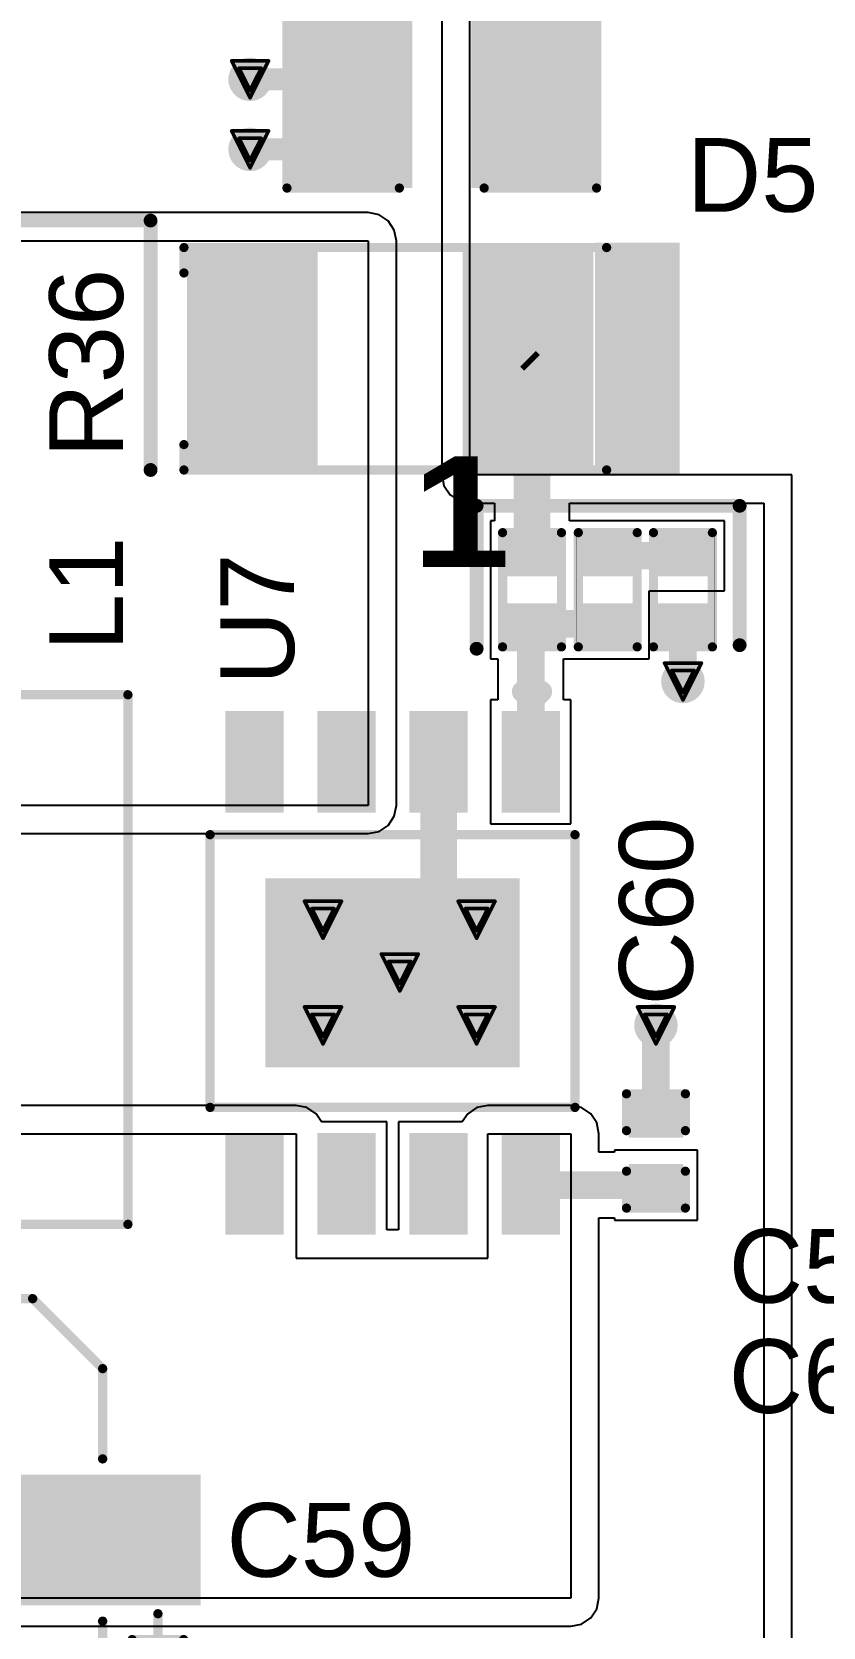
# Model space of a CAD drawing. Header units: inches. Extents: x -1 to 208, y -10 to 150.
# Drawn here: x 56.83 to 67.74, y 22.07 to 44.05 of the extents above; entities that cross this region are included whole.
import ezdxf

# ---------------------------------------------------------------- set-up
doc = ezdxf.new("R2010")
doc.units = ezdxf.units.IN
for name, color, linetype in [('Bottom Layer', 5, 'Continuous'), ('Drill Drawing', 1, 'Continuous'), ('Top Layer', 1, 'Continuous'), ('Top Overlay', 2, 'Continuous'), ('Top Paste', 8, 'Continuous'), ('Top Solder', 216, 'Continuous'), ('Via Holes', 16, 'Continuous')]:
    doc.layers.add(name, color=color, linetype=linetype)
doc.styles.add('Arial', font='', dxfattribs={"height": 0.2})
doc.styles.add('Arial Black_Bold', font='', dxfattribs={"height": 0.2})
doc.styles.get('Arial').set_extended_font_data('Arial')
doc.styles.get('Arial Black_Bold').set_extended_font_data('Arial Black', bold=True)

# ---------------------------------------------------------------- blocks, each defined once
blk = doc.blocks.new('ESOP_8_9')
at = {"layer": 'Top Layer'}
for points in [[(-3.509, 2.205), (-2.309, 2.205), (-2.309, 1.605), (-3.509, 1.605)], [(2.308, 2.205), (3.508, 2.205), (3.508, 1.605), (2.308, 1.605)], [(-1.2, 1.65), (1.2, 1.65), (1.2, -1.65), (-1.2, -1.65)], [(-3.509, 0.935), (-2.309, 0.935), (-2.309, 0.335), (-3.509, 0.335)], [(2.308, 0.935), (3.508, 0.935), (3.508, 0.335), (2.308, 0.335)], [(-3.509, -0.335), (-2.309, -0.335), (-2.309, -0.935), (-3.509, -0.935)], [(2.308, -0.335), (3.508, -0.335), (3.508, -0.935), (2.308, -0.935)], [(-3.509, -1.605), (-2.309, -1.605), (-2.309, -2.205), (-3.509, -2.205)], [(2.308, -1.605), (3.508, -1.605), (3.508, -2.205), (2.308, -2.205)]]:
    blk.add_hatch(color=1, dxfattribs=at).paths.add_polyline_path(points)
at = {"layer": 'Top Paste'}
for points in [[(-3.509, 2.205), (-2.309, 2.205), (-2.309, 1.605), (-3.509, 1.605)], [(2.308, 2.205), (3.508, 2.205), (3.508, 1.605), (2.308, 1.605)], [(-1.2, 1.65), (1.2, 1.65), (1.2, -1.65), (-1.2, -1.65)], [(-3.509, 0.935), (-2.309, 0.935), (-2.309, 0.335), (-3.509, 0.335)], [(2.308, 0.935), (3.508, 0.935), (3.508, 0.335), (2.308, 0.335)], [(-3.509, -0.335), (-2.309, -0.335), (-2.309, -0.935), (-3.509, -0.935)], [(2.308, -0.335), (3.508, -0.335), (3.508, -0.935), (2.308, -0.935)], [(-3.509, -1.605), (-2.309, -1.605), (-2.309, -2.205), (-3.509, -2.205)], [(2.308, -1.605), (3.508, -1.605), (3.508, -2.205), (2.308, -2.205)]]:
    blk.add_hatch(color=8, dxfattribs=at).paths.add_polyline_path(points)
at = {"layer": 'Top Solder'}
for points in [[(-3.61, 2.307), (-2.207, 2.307), (-2.207, 1.503), (-3.61, 1.503)], [(2.207, 2.307), (3.61, 2.307), (3.61, 1.503), (2.207, 1.503)], [(-1.302, 1.752), (1.302, 1.752), (1.302, -1.752), (-1.302, -1.752)], [(-3.61, 1.037), (-2.207, 1.037), (-2.207, 0.233), (-3.61, 0.233)], [(2.207, 1.037), (3.61, 1.037), (3.61, 0.233), (2.207, 0.233)], [(-3.61, -0.233), (-2.207, -0.233), (-2.207, -1.037), (-3.61, -1.037)], [(2.207, -0.233), (3.61, -0.233), (3.61, -1.037), (2.207, -1.037)], [(-3.61, -1.503), (-2.207, -1.503), (-2.207, -2.307), (-3.61, -2.307)], [(2.207, -1.503), (3.61, -1.503), (3.61, -2.307), (2.207, -2.307)]]:
    blk.add_hatch(color=216, dxfattribs=at).paths.add_polyline_path(points)
at = {"layer": 'Top Overlay'}
for points, const_width in [([(1.854, 2.515), (-1.905, 2.515)], 0.127), ([(-1.905, -2.515), (-1.905, 2.515)], 0.127), ([(1.854, -2.515), (1.854, 2.515)], 0.127), ([(-3.75, 1.922), (-3.877, 2.049)], 0.3), ([(-3.877, 1.795), (-3.877, 2.049)], 0.3), ([(-3.877, 1.795), (-3.75, 1.922)], 0.3), ([(1.854, -2.515), (-1.905, -2.515)], 0.127)]:
    blk.add_lwpolyline(points, dxfattribs=dict(at, const_width=const_width))
for points, const_width in [([(-1.937, 2.515, 1), (-1.873, 2.515, 1)], 0.0635), ([(-1.937, 2.515, 1), (-1.873, 2.515, 1)], 0.0635), ([(1.822, 2.515, 1), (1.886, 2.515, 1)], 0.0635), ([(1.822, 2.515, 1), (1.886, 2.515, 1)], 0.0635), ([(-3.952, 2.049, 1), (-3.802, 2.049, 1)], 0.15), ([(-3.952, 2.049, 1), (-3.802, 2.049, 1)], 0.15), ([(-3.825, 1.922, 1), (-3.675, 1.922, 1)], 0.15), ([(-3.825, 1.922, 1), (-3.675, 1.922, 1)], 0.15), ([(-3.952, 1.795, 1), (-3.802, 1.795, 1)], 0.15), ([(-3.952, 1.795, 1), (-3.802, 1.795, 1)], 0.15), ([(-1.937, -2.515, 1), (-1.873, -2.515, 1)], 0.0635), ([(-1.937, -2.515, 1), (-1.873, -2.515, 1)], 0.0635), ([(1.822, -2.515, 1), (1.886, -2.515, 1)], 0.0635), ([(1.822, -2.515, 1), (1.886, -2.515, 1)], 0.0635)]:
    blk.add_lwpolyline(points, format="xyb", close=True, dxfattribs=dict(at, const_width=const_width))
blk = doc.blocks.new('R___0402_42')
at = {"layer": 'Top Layer'}
for points in [[(-0.699, -0.318), (-0.699, 0.318), (-0.241, 0.318), (-0.241, -0.318)], [(0.241, -0.318), (0.241, 0.318), (0.699, 0.318), (0.699, -0.318)]]:
    blk.add_hatch(color=1, dxfattribs=at).paths.add_polyline_path(points)
at = {"layer": 'Top Paste'}
for points in [[(-0.699, -0.318), (-0.699, 0.318), (-0.241, 0.318), (-0.241, -0.318)], [(0.241, -0.318), (0.241, 0.318), (0.699, 0.318), (0.699, -0.318)]]:
    blk.add_hatch(color=8, dxfattribs=at).paths.add_polyline_path(points)
at = {"layer": 'Top Solder'}
for points in [[(-0.754, -0.373), (-0.754, 0.373), (-0.186, 0.373), (-0.186, -0.373)], [(0.186, -0.373), (0.186, 0.373), (0.754, 0.373), (0.754, -0.373)]]:
    blk.add_hatch(color=216, dxfattribs=at).paths.add_polyline_path(points)
at = {"layer": 'Top Overlay'}
for points, const_width in [([(-0.787, 0.406), (-0.787, -0.406)], 0.127), ([(0.787, 0.406), (-0.787, 0.406)], 0.127), ([(0.787, 0.406), (0.787, -0.406)], 0.127), ([(-0.787, -0.406), (0.787, -0.406)], 0.127), ([(-0.813, -0.432), (0.813, -0.432)], 0.00323)]:
    blk.add_lwpolyline(points, dxfattribs=dict(at, const_width=const_width))
for points, const_width in [([(-0.819, 0.406, 1), (-0.756, 0.406, 1)], 0.0635), ([(-0.819, 0.406, 1), (-0.756, 0.406, 1)], 0.0635), ([(0.756, 0.406, 1), (0.819, 0.406, 1)], 0.0635), ([(0.756, 0.406, 1), (0.819, 0.406, 1)], 0.0635), ([(-0.819, -0.406, 1), (-0.756, -0.406, 1)], 0.0635), ([(-0.819, -0.406, 1), (-0.756, -0.406, 1)], 0.0635), ([(-0.814, -0.432, 1), (-0.812, -0.432, 1)], 0.00161), ([(0.756, -0.406, 1), (0.819, -0.406, 1)], 0.0635), ([(0.756, -0.406, 1), (0.819, -0.406, 1)], 0.0635), ([(0.812, -0.432, 1), (0.814, -0.432, 1)], 0.00161)]:
    blk.add_lwpolyline(points, format="xyb", close=True, dxfattribs=dict(at, const_width=const_width))
blk = doc.blocks.new('R___0402_44')
at = {"layer": 'Top Layer'}
for points in [[(-0.699, -0.317), (-0.699, 0.318), (-0.241, 0.318), (-0.241, -0.317)], [(0.241, -0.317), (0.241, 0.318), (0.698, 0.318), (0.698, -0.317)]]:
    blk.add_hatch(color=1, dxfattribs=at).paths.add_polyline_path(points)
at = {"layer": 'Top Paste'}
for points in [[(-0.699, -0.317), (-0.699, 0.318), (-0.241, 0.318), (-0.241, -0.317)], [(0.241, -0.317), (0.241, 0.318), (0.698, 0.318), (0.698, -0.317)]]:
    blk.add_hatch(color=8, dxfattribs=at).paths.add_polyline_path(points)
at = {"layer": 'Top Solder'}
for points in [[(-0.754, -0.372), (-0.754, 0.373), (-0.186, 0.373), (-0.186, -0.372)], [(0.186, -0.372), (0.186, 0.373), (0.753, 0.373), (0.753, -0.372)]]:
    blk.add_hatch(color=216, dxfattribs=at).paths.add_polyline_path(points)
at = {"layer": 'Top Overlay'}
for points, const_width in [([(-0.787, -0.406), (-0.787, 0.406)], 0.127), ([(0.787, 0.406), (-0.787, 0.406)], 0.127), ([(0.787, -0.406), (0.787, 0.406)], 0.127), ([(0.787, -0.406), (-0.787, -0.406)], 0.127), ([(-0.813, -0.432), (0.813, -0.432)], 0.00323)]:
    blk.add_lwpolyline(points, dxfattribs=dict(at, const_width=const_width))
for points, const_width in [([(-0.819, 0.406, 1), (-0.756, 0.406, 1)], 0.0635), ([(-0.819, 0.406, 1), (-0.756, 0.406, 1)], 0.0635), ([(0.756, 0.406, 1), (0.819, 0.406, 1)], 0.0635), ([(0.756, 0.406, 1), (0.819, 0.406, 1)], 0.0635), ([(-0.819, -0.406, 1), (-0.756, -0.406, 1)], 0.0635), ([(-0.819, -0.406, 1), (-0.756, -0.406, 1)], 0.0635), ([(-0.814, -0.432, 1), (-0.812, -0.432, 1)], 0.00161), ([(0.756, -0.406, 1), (0.819, -0.406, 1)], 0.0635), ([(0.756, -0.406, 1), (0.819, -0.406, 1)], 0.0635), ([(0.812, -0.432, 1), (0.814, -0.432, 1)], 0.00161)]:
    blk.add_lwpolyline(points, format="xyb", close=True, dxfattribs=dict(at, const_width=const_width))
blk = doc.blocks.new('R___0402_45')
at = {"layer": 'Top Layer'}
for points in [[(-0.699, -0.317), (-0.699, 0.318), (-0.241, 0.318), (-0.241, -0.317)], [(0.241, -0.317), (0.241, 0.318), (0.699, 0.318), (0.699, -0.317)]]:
    blk.add_hatch(color=1, dxfattribs=at).paths.add_polyline_path(points)
at = {"layer": 'Top Paste'}
for points in [[(-0.699, -0.317), (-0.699, 0.318), (-0.241, 0.318), (-0.241, -0.317)], [(0.241, -0.317), (0.241, 0.318), (0.699, 0.318), (0.699, -0.317)]]:
    blk.add_hatch(color=8, dxfattribs=at).paths.add_polyline_path(points)
at = {"layer": 'Top Solder'}
for points in [[(-0.754, -0.372), (-0.754, 0.373), (-0.186, 0.373), (-0.186, -0.372)], [(0.186, -0.372), (0.186, 0.373), (0.754, 0.373), (0.754, -0.372)]]:
    blk.add_hatch(color=216, dxfattribs=at).paths.add_polyline_path(points)
at = {"layer": 'Top Overlay'}
for points, const_width in [([(-0.787, 0.406), (-0.787, -0.406)], 0.127), ([(-0.787, 0.406), (0.787, 0.406)], 0.127), ([(0.787, 0.406), (0.787, -0.406)], 0.127), ([(-0.787, -0.406), (0.787, -0.406)], 0.127), ([(-0.813, -0.432), (0.813, -0.432)], 0.00323)]:
    blk.add_lwpolyline(points, dxfattribs=dict(at, const_width=const_width))
for points, const_width in [([(-0.819, 0.406, 1), (-0.756, 0.406, 1)], 0.0635), ([(-0.819, 0.406, 1), (-0.756, 0.406, 1)], 0.0635), ([(0.756, 0.406, 1), (0.819, 0.406, 1)], 0.0635), ([(0.756, 0.406, 1), (0.819, 0.406, 1)], 0.0635), ([(-0.819, -0.406, 1), (-0.756, -0.406, 1)], 0.0635), ([(-0.819, -0.406, 1), (-0.756, -0.406, 1)], 0.0635), ([(-0.814, -0.432, 1), (-0.812, -0.432, 1)], 0.00161), ([(0.756, -0.406, 1), (0.819, -0.406, 1)], 0.0635), ([(0.756, -0.406, 1), (0.819, -0.406, 1)], 0.0635), ([(0.812, -0.432, 1), (0.814, -0.432, 1)], 0.00161)]:
    blk.add_lwpolyline(points, format="xyb", close=True, dxfattribs=dict(at, const_width=const_width))
blk = doc.blocks.new('YPRH0704_4R7M_85')
at = {"layer": 'Top Layer'}
for points in [[(-4, 1.1), (-2.4, 1.1), (-2.4, -1.1), (-4, -1.1)], [(2.4, 1.1), (4, 1.1), (4, -1.1), (2.4, -1.1)]]:
    blk.add_hatch(color=1, dxfattribs=at).paths.add_polyline_path(points)
at = {"layer": 'Top Paste'}
for points in [[(-4, 1.1), (-2.4, 1.1), (-2.4, -1.1), (-4, -1.1)], [(2.4, 1.1), (4, 1.1), (4, -1.1), (2.4, -1.1)]]:
    blk.add_hatch(color=8, dxfattribs=at).paths.add_polyline_path(points)
at = {"layer": 'Top Solder'}
for points in [[(-4.102, 1.202), (-2.298, 1.202), (-2.298, -1.202), (-4.102, -1.202)], [(2.298, 1.202), (4.102, 1.202), (4.102, -1.202), (2.298, -1.202)]]:
    blk.add_hatch(color=216, dxfattribs=at).paths.add_polyline_path(points)
at = {"layer": 'Top Overlay', "const_width": 0.127}
for points in [[(3.65, 3.65), (-3.65, 3.65)], [(-3.65, 1.778), (-3.65, 3.65)], [(3.65, 1.778), (3.65, 3.65)], [(-3.65, -3.65), (-3.65, -1.778)], [(3.65, -3.65), (3.65, -1.778)], [(3.65, -3.65), (-3.65, -3.65)]]:
    blk.add_lwpolyline(points, dxfattribs=at)
at = {"layer": 'Top Overlay', "const_width": 0.0635}
for points in [[(-3.682, 3.65, 1), (-3.618, 3.65, 1)], [(-3.682, 3.65, 1), (-3.618, 3.65, 1)], [(3.618, 3.65, 1), (3.682, 3.65, 1)], [(3.618, 3.65, 1), (3.682, 3.65, 1)], [(-3.682, 1.778, 1), (-3.618, 1.778, 1)], [(3.618, 1.778, 1), (3.682, 1.778, 1)], [(-3.682, -1.778, 1), (-3.618, -1.778, 1)], [(3.618, -1.778, 1), (3.682, -1.778, 1)], [(-3.682, -3.65, 1), (-3.618, -3.65, 1)], [(-3.682, -3.65, 1), (-3.618, -3.65, 1)], [(3.618, -3.65, 1), (3.682, -3.65, 1)], [(3.618, -3.65, 1), (3.682, -3.65, 1)]]:
    blk.add_lwpolyline(points, format="xyb", close=True, dxfattribs=at)
blk = doc.blocks.new('SMA_DO_214AC__101')
at = {"layer": 'Top Layer'}
for points in [[(-2.7, 1.4), (-1.1, 1.4), (-1.1, -1.4), (-2.7, -1.4)], [(1.1, 1.4), (2.7, 1.4), (2.7, -1.4), (1.1, -1.4)]]:
    blk.add_hatch(color=1, dxfattribs=at).paths.add_polyline_path(points)
at = {"layer": 'Top Overlay'}
blk.add_hatch(color=2, dxfattribs=at).paths.add_polyline_path([(-3.992, -1.6), (-2.825, -1.6), (-2.825, 1.6), (-3.992, 1.6)])
at = {"layer": 'Top Paste'}
for points in [[(-2.7, 1.4), (-1.1, 1.4), (-1.1, -1.4), (-2.7, -1.4)], [(1.1, 1.4), (2.7, 1.4), (2.7, -1.4), (1.1, -1.4)]]:
    blk.add_hatch(color=8, dxfattribs=at).paths.add_polyline_path(points)
at = {"layer": 'Top Solder'}
for points in [[(-2.802, 1.502), (-0.998, 1.502), (-0.998, -1.502), (-2.802, -1.502)], [(0.998, 1.502), (2.802, 1.502), (2.802, -1.502), (0.998, -1.502)]]:
    blk.add_hatch(color=216, dxfattribs=at).paths.add_polyline_path(points)
at = {"layer": 'Top Overlay', "const_width": 0.127}
for points in [[(2.842, 1.533), (-2.983, 1.533)], [(2.842, 1.533), (2.842, 1.183)], [(2.842, -1.183), (2.842, -1.533)], [(2.842, -1.533), (-2.983, -1.533)]]:
    blk.add_lwpolyline(points, dxfattribs=at)
at = {"layer": 'Top Overlay', "const_width": 0.0635}
for points in [[(-3.015, 1.533, 1), (-2.951, 1.533, 1)], [(2.811, 1.533, 1), (2.874, 1.533, 1)], [(2.811, 1.533, 1), (2.874, 1.533, 1)], [(2.811, 1.183, 1), (2.874, 1.183, 1)], [(2.811, -1.183, 1), (2.874, -1.183, 1)], [(-3.015, -1.533, 1), (-2.951, -1.533, 1)], [(2.811, -1.533, 1), (2.874, -1.533, 1)], [(2.811, -1.533, 1), (2.874, -1.533, 1)]]:
    blk.add_lwpolyline(points, format="xyb", close=True, dxfattribs=at)
blk = doc.blocks.new('C___1210_134')
at = {"layer": 'Top Layer'}
for points in [[(-2.032, 1.397), (-0.508, 1.397), (-0.508, -1.397), (-2.032, -1.397)], [(0.508, 1.397), (2.032, 1.397), (2.032, -1.397), (0.508, -1.397)]]:
    blk.add_hatch(color=1, dxfattribs=at).paths.add_polyline_path(points)
at = {"layer": 'Top Paste'}
for points in [[(-2.032, 1.397), (-0.508, 1.397), (-0.508, -1.397), (-2.032, -1.397)], [(0.508, 1.397), (2.032, 1.397), (2.032, -1.397), (0.508, -1.397)]]:
    blk.add_hatch(color=8, dxfattribs=at).paths.add_polyline_path(points)
at = {"layer": 'Top Solder'}
for points in [[(-2.1336, 1.4986), (-0.4064, 1.4986), (-0.4064, -1.4986), (-2.1336, -1.4986)], [(0.4064, 1.4986), (2.1336, 1.4986), (2.1336, -1.4986), (0.4064, -1.4986)]]:
    blk.add_hatch(color=216, dxfattribs=at).paths.add_polyline_path(points)
at = {"layer": 'Top Overlay', "const_width": 0.127}
for points in [[(-2.1336, -1.4986), (-2.1336, 1.4986)], [(-2.1336, 1.4986), (-0.5842, 1.4986)], [(0.5842, 1.4986), (2.1336, 1.4986)], [(2.1336, -1.4986), (2.1336, 1.4986)], [(-2.1336, -1.4986), (-0.5842, -1.4986)], [(0.5842, -1.4986), (2.1336, -1.4986)]]:
    blk.add_lwpolyline(points, dxfattribs=at)
at = {"layer": 'Top Overlay', "const_width": 0.0635}
for points in [[(-2.16535, 1.4986, 1), (-2.10185, 1.4986, 1)], [(-2.16535, 1.4986, 1), (-2.10185, 1.4986, 1)], [(-0.61595, 1.4986, 1), (-0.55245, 1.4986, 1)], [(0.55245, 1.4986, 1), (0.61595, 1.4986, 1)], [(2.10185, 1.4986, 1), (2.16535, 1.4986, 1)], [(2.10185, 1.4986, 1), (2.16535, 1.4986, 1)], [(-2.16535, -1.4986, 1), (-2.10185, -1.4986, 1)], [(-2.16535, -1.4986, 1), (-2.10185, -1.4986, 1)], [(-0.61595, -1.4986, 1), (-0.55245, -1.4986, 1)], [(0.55245, -1.4986, 1), (0.61595, -1.4986, 1)], [(2.10185, -1.4986, 1), (2.16535, -1.4986, 1)], [(2.10185, -1.4986, 1), (2.16535, -1.4986, 1)]]:
    blk.add_lwpolyline(points, format="xyb", close=True, dxfattribs=at)
blk = doc.blocks.new('C___0402_136')
at = {"layer": 'Top Layer'}
for points in [[(-0.699, -0.318), (-0.699, 0.317), (-0.241, 0.317), (-0.241, -0.318)], [(0.241, -0.318), (0.241, 0.317), (0.699, 0.317), (0.699, -0.318)]]:
    blk.add_hatch(color=1, dxfattribs=at).paths.add_polyline_path(points)
at = {"layer": 'Top Paste'}
for points in [[(-0.699, -0.318), (-0.699, 0.317), (-0.241, 0.317), (-0.241, -0.318)], [(0.241, -0.318), (0.241, 0.317), (0.699, 0.317), (0.699, -0.318)]]:
    blk.add_hatch(color=8, dxfattribs=at).paths.add_polyline_path(points)
at = {"layer": 'Top Solder'}
for points in [[(-0.759, -0.377), (-0.759, 0.377), (-0.181, 0.377), (-0.181, -0.377)], [(0.181, -0.377), (0.181, 0.377), (0.758, 0.377), (0.758, -0.377)]]:
    blk.add_hatch(color=216, dxfattribs=at).paths.add_polyline_path(points)
at = {"layer": 'Top Overlay', "const_width": 0.127}
for points in [[(-0.279, 0.406), (-0.787, 0.406)], [(-0.787, -0.406), (-0.787, 0.406)], [(0.787, 0.406), (0.279, 0.406)], [(0.787, -0.406), (0.787, 0.406)], [(-0.279, -0.406), (-0.787, -0.406)], [(0.279, -0.406), (0.787, -0.406)]]:
    blk.add_lwpolyline(points, dxfattribs=at)
at = {"layer": 'Top Overlay', "const_width": 0.0635}
for points in [[(-0.819, 0.406, 1), (-0.756, 0.406, 1)], [(-0.819, 0.406, 1), (-0.756, 0.406, 1)], [(-0.311, 0.406, 1), (-0.248, 0.406, 1)], [(0.248, 0.406, 1), (0.311, 0.406, 1)], [(0.756, 0.406, 1), (0.819, 0.406, 1)], [(0.756, 0.406, 1), (0.819, 0.406, 1)], [(-0.819, -0.406, 1), (-0.756, -0.406, 1)], [(-0.819, -0.406, 1), (-0.756, -0.406, 1)], [(-0.311, -0.406, 1), (-0.248, -0.406, 1)], [(0.248, -0.406, 1), (0.311, -0.406, 1)], [(0.756, -0.406, 1), (0.819, -0.406, 1)], [(0.756, -0.406, 1), (0.819, -0.406, 1)]]:
    blk.add_lwpolyline(points, format="xyb", close=True, dxfattribs=at)
blk = doc.blocks.new('GVT1C331M0607_137')
at = {"layer": 'Top Layer'}
for points in [[(-1.05, -0.8), (-4.55, -0.8), (-4.55, 0.8), (-1.05, 0.8)], [(4.55, -0.8), (1.05, -0.8), (1.05, 0.8), (4.55, 0.8)]]:
    blk.add_hatch(color=1, dxfattribs=at).paths.add_polyline_path(points)
at = {"layer": 'Top Paste'}
for points in [[(-1.05, -0.8), (-4.55, -0.8), (-4.55, 0.8), (-1.05, 0.8)], [(4.55, -0.8), (1.05, -0.8), (1.05, 0.8), (4.55, 0.8)]]:
    blk.add_hatch(color=8, dxfattribs=at).paths.add_polyline_path(points)
at = {"layer": 'Top Solder'}
for points in [[(-0.948, -0.902), (-4.652, -0.902), (-4.652, 0.902), (-0.948, 0.902)], [(4.652, -0.902), (0.948, -0.902), (0.948, 0.902), (4.652, 0.902)]]:
    blk.add_hatch(color=216, dxfattribs=at).paths.add_polyline_path(points)
at = {"layer": 'Top Overlay', "const_width": 0.127}
for points in [[(-2.337, 3.327), (-3.302, 2.362)], [(3.353, 3.327), (-2.337, 3.327)], [(3.353, 3.327), (3.353, 1.168)], [(-3.302, 2.362), (-3.302, 1.118)], [(-4.064, 1.727), (-4.064, 1.016)], [(-3.708, 1.372), (-4.42, 1.372)], [(-3.302, -1.118), (-3.302, -2.362)], [(3.353, -1.168), (3.353, -3.327)], [(-2.337, -3.327), (-3.302, -2.362)], [(3.353, -3.327), (-2.337, -3.327)]]:
    blk.add_lwpolyline(points, dxfattribs=at)
at = {"layer": 'Top Overlay', "const_width": 0.0635}
for points in [[(-2.369, 3.327, 1), (-2.305, 3.327, 1)], [(-2.369, 3.327, 1), (-2.305, 3.327, 1)], [(3.321, 3.327, 1), (3.385, 3.327, 1)], [(3.321, 3.327, 1), (3.385, 3.327, 1)], [(-3.334, 2.362, 1), (-3.27, 2.362, 1)], [(-3.334, 2.362, 1), (-3.27, 2.362, 1)], [(-4.096, 1.727, 1), (-4.032, 1.727, 1)], [(-4.451, 1.372, 1), (-4.388, 1.372, 1)], [(-3.74, 1.372, 1), (-3.677, 1.372, 1)], [(-3.334, 1.118, 1), (-3.27, 1.118, 1)], [(3.321, 1.168, 1), (3.385, 1.168, 1)], [(-4.096, 1.016, 1), (-4.032, 1.016, 1)], [(-3.334, -1.118, 1), (-3.27, -1.118, 1)], [(3.321, -1.168, 1), (3.385, -1.168, 1)], [(-3.334, -2.362, 1), (-3.27, -2.362, 1)], [(-3.334, -2.362, 1), (-3.27, -2.362, 1)], [(-2.369, -3.327, 1), (-2.305, -3.327, 1)], [(-2.369, -3.327, 1), (-2.305, -3.327, 1)], [(3.321, -3.327, 1), (3.385, -3.327, 1)], [(3.321, -3.327, 1), (3.385, -3.327, 1)]]:
    blk.add_lwpolyline(points, format="xyb", close=True, dxfattribs=at)

msp = doc.modelspace()

# ---------------------------------------------------------------- hatches: boundary and pattern name
at = {"layer": 'Bottom Layer'}
h = msp.add_hatch(color=5, dxfattribs=at)
edge = h.paths.add_edge_path()
edge.add_arc((59.842, 43.4), 0.3, 0, 360)
h = msp.add_hatch(color=5, dxfattribs=at)
edge = h.paths.add_edge_path()
edge.add_arc((59.842, 42.434), 0.3, 0, 360)
h = msp.add_hatch(color=5, dxfattribs=at)
edge = h.paths.add_edge_path()
edge.add_arc((65.808, 35.1), 0.3, 0, 360)
h = msp.add_hatch(color=5, dxfattribs=at)
edge = h.paths.add_edge_path()
edge.add_arc((60.847, 31.816), 0.3, 0, 360)
h = msp.add_hatch(color=5, dxfattribs=at)
edge = h.paths.add_edge_path()
edge.add_arc((62.964, 31.816), 0.3, 0, 360)
h = msp.add_hatch(color=5, dxfattribs=at)
edge = h.paths.add_edge_path()
edge.add_arc((61.906, 31.088), 0.3, 0, 360)
h = msp.add_hatch(color=5, dxfattribs=at)
edge = h.paths.add_edge_path()
edge.add_arc((60.847, 30.359), 0.3, 0, 360)
h = msp.add_hatch(color=5, dxfattribs=at)
edge = h.paths.add_edge_path()
edge.add_arc((62.964, 30.359), 0.3, 0, 360)
h = msp.add_hatch(color=5, dxfattribs=at)
edge = h.paths.add_edge_path()
edge.add_arc((65.436, 30.359), 0.3, 0, 360)
at = {"layer": 'Top Layer'}
h = msp.add_hatch(color=1, dxfattribs=at)
edge = h.paths.add_edge_path()
edge.add_arc((59.842, 43.4), 0.3, 0, 360)
h = msp.add_hatch(color=1, dxfattribs=at)
edge = h.paths.add_edge_path()
edge.add_arc((59.842, 42.434), 0.3, 0, 360)
h = msp.add_hatch(color=1, dxfattribs=at)
edge = h.paths.add_edge_path()
edge.add_arc((65.808, 35.1), 0.3, 0, 360)
h = msp.add_hatch(color=1, dxfattribs=at)
edge = h.paths.add_edge_path()
edge.add_arc((60.847, 31.816), 0.3, 0, 360)
h = msp.add_hatch(color=1, dxfattribs=at)
edge = h.paths.add_edge_path()
edge.add_arc((62.964, 31.816), 0.3, 0, 360)
h = msp.add_hatch(color=1, dxfattribs=at)
edge = h.paths.add_edge_path()
edge.add_arc((61.906, 31.088), 0.3, 0, 360)
h = msp.add_hatch(color=1, dxfattribs=at)
edge = h.paths.add_edge_path()
edge.add_arc((60.847, 30.359), 0.3, 0, 360)
h = msp.add_hatch(color=1, dxfattribs=at)
edge = h.paths.add_edge_path()
edge.add_arc((62.964, 30.359), 0.3, 0, 360)
h = msp.add_hatch(color=1, dxfattribs=at)
edge = h.paths.add_edge_path()
edge.add_arc((65.436, 30.359), 0.3, 0, 360)
at = {"layer": 'Via Holes'}
h = msp.add_hatch(color=7, dxfattribs=at)
edge = h.paths.add_edge_path()
edge.add_arc((59.842, 43.4), 0.15, 0, 360)
h = msp.add_hatch(color=7, dxfattribs=at)
edge = h.paths.add_edge_path()
edge.add_arc((59.842, 42.434), 0.15, 0, 360)
h = msp.add_hatch(color=7, dxfattribs=at)
edge = h.paths.add_edge_path()
edge.add_arc((65.808, 35.1), 0.15, 0, 360)
h = msp.add_hatch(color=7, dxfattribs=at)
edge = h.paths.add_edge_path()
edge.add_arc((60.847, 31.816), 0.15, 0, 360)
h = msp.add_hatch(color=7, dxfattribs=at)
edge = h.paths.add_edge_path()
edge.add_arc((62.964, 31.816), 0.15, 0, 360)
h = msp.add_hatch(color=7, dxfattribs=at)
edge = h.paths.add_edge_path()
edge.add_arc((61.906, 31.088), 0.15, 0, 360)
h = msp.add_hatch(color=7, dxfattribs=at)
edge = h.paths.add_edge_path()
edge.add_arc((60.847, 30.359), 0.15, 0, 360)
h = msp.add_hatch(color=7, dxfattribs=at)
edge = h.paths.add_edge_path()
edge.add_arc((62.964, 30.359), 0.15, 0, 360)
h = msp.add_hatch(color=7, dxfattribs=at)
edge = h.paths.add_edge_path()
edge.add_arc((65.436, 30.359), 0.15, 0, 360)

# ---------------------------------------------------------------- linework, layer by layer
at = {"layer": 'Drill Drawing', "const_width": 0.0508}
for points in [[(59.588, 43.654), (60.096, 43.654)], [(59.588, 43.654), (59.842, 43.146)], [(59.69, 43.552), (59.995, 43.552)], [(59.69, 43.552), (59.842, 43.247)], [(59.842, 43.146), (60.096, 43.654)], [(59.842, 43.247), (59.995, 43.552)], [(59.588, 42.688), (60.096, 42.688)], [(59.588, 42.688), (59.842, 42.18)], [(59.842, 42.18), (60.096, 42.688)], [(59.69, 42.587), (59.995, 42.587)], [(59.69, 42.587), (59.842, 42.282)], [(59.842, 42.282), (59.995, 42.587)], [(65.554, 35.354), (66.062, 35.354)], [(65.554, 35.354), (65.808, 34.846)], [(65.656, 35.252), (65.961, 35.252)], [(65.656, 35.252), (65.808, 34.947)], [(65.808, 34.846), (66.062, 35.354)], [(65.808, 34.947), (65.961, 35.252)], [(60.593, 32.07), (61.101, 32.07)], [(60.593, 32.07), (60.847, 31.562)], [(60.695, 31.969), (61, 31.969)], [(60.695, 31.969), (60.847, 31.664)], [(60.847, 31.562), (61.101, 32.07)], [(60.847, 31.664), (61, 31.969)], [(62.71, 32.07), (63.218, 32.07)], [(62.71, 32.07), (62.964, 31.562)], [(62.812, 31.969), (63.117, 31.969)], [(62.812, 31.969), (62.964, 31.664)], [(62.964, 31.562), (63.218, 32.07)], [(62.964, 31.664), (63.117, 31.969)], [(61.652, 31.342), (62.16, 31.342)], [(61.652, 31.342), (61.906, 30.834)], [(61.753, 31.24), (62.058, 31.24)], [(61.753, 31.24), (61.906, 30.935)], [(61.906, 30.834), (62.16, 31.342)], [(61.906, 30.935), (62.058, 31.24)], [(60.593, 30.613), (61.101, 30.613)], [(60.593, 30.613), (60.847, 30.105)], [(60.847, 30.105), (61.101, 30.613)], [(62.71, 30.613), (63.218, 30.613)], [(62.71, 30.613), (62.964, 30.105)], [(62.964, 30.105), (63.218, 30.613)], [(65.182, 30.613), (65.69, 30.613)], [(65.182, 30.613), (65.436, 30.105)], [(65.436, 30.105), (65.69, 30.613)], [(60.695, 30.511), (61, 30.511)], [(60.695, 30.511), (60.847, 30.206)], [(60.847, 30.206), (61, 30.511)], [(62.812, 30.511), (63.117, 30.511)], [(62.812, 30.511), (62.964, 30.206)], [(62.964, 30.206), (63.117, 30.511)], [(65.283, 30.511), (65.588, 30.511)], [(65.283, 30.511), (65.436, 30.206)], [(65.436, 30.206), (65.588, 30.511)]]:
    msp.add_lwpolyline(points, dxfattribs=at)
at = {"layer": 'Drill Drawing', "const_width": 0.0254}
for points in [[(59.576, 43.654, 1), (59.601, 43.654, 1)], [(59.576, 43.654, 1), (59.601, 43.654, 1)], [(59.677, 43.552, 1), (59.703, 43.552, 1)], [(59.677, 43.552, 1), (59.703, 43.552, 1)], [(59.982, 43.552, 1), (60.007, 43.552, 1)], [(59.982, 43.552, 1), (60.007, 43.552, 1)], [(60.084, 43.654, 1), (60.109, 43.654, 1)], [(60.084, 43.654, 1), (60.109, 43.654, 1)], [(59.83, 43.247, 1), (59.855, 43.247, 1)], [(59.83, 43.247, 1), (59.855, 43.247, 1)], [(59.83, 43.146, 1), (59.855, 43.146, 1)], [(59.83, 43.146, 1), (59.855, 43.146, 1)], [(59.576, 42.688, 1), (59.601, 42.688, 1)], [(59.576, 42.688, 1), (59.601, 42.688, 1)], [(60.084, 42.688, 1), (60.109, 42.688, 1)], [(60.084, 42.688, 1), (60.109, 42.688, 1)], [(59.677, 42.587, 1), (59.703, 42.587, 1)], [(59.677, 42.587, 1), (59.703, 42.587, 1)], [(59.982, 42.587, 1), (60.007, 42.587, 1)], [(59.982, 42.587, 1), (60.007, 42.587, 1)], [(59.83, 42.282, 1), (59.855, 42.282, 1)], [(59.83, 42.282, 1), (59.855, 42.282, 1)], [(59.83, 42.18, 1), (59.855, 42.18, 1)], [(59.83, 42.18, 1), (59.855, 42.18, 1)], [(65.542, 35.354, 1), (65.567, 35.354, 1)], [(65.542, 35.354, 1), (65.567, 35.354, 1)], [(65.643, 35.252, 1), (65.669, 35.252, 1)], [(65.643, 35.252, 1), (65.669, 35.252, 1)], [(65.948, 35.252, 1), (65.973, 35.252, 1)], [(65.948, 35.252, 1), (65.973, 35.252, 1)], [(66.05, 35.354, 1), (66.075, 35.354, 1)], [(66.05, 35.354, 1), (66.075, 35.354, 1)], [(65.796, 34.947, 1), (65.821, 34.947, 1)], [(65.796, 34.947, 1), (65.821, 34.947, 1)], [(65.796, 34.846, 1), (65.821, 34.846, 1)], [(65.796, 34.846, 1), (65.821, 34.846, 1)], [(60.58, 32.07, 1), (60.606, 32.07, 1)], [(60.58, 32.07, 1), (60.606, 32.07, 1)], [(60.682, 31.969, 1), (60.707, 31.969, 1)], [(60.682, 31.969, 1), (60.707, 31.969, 1)], [(60.987, 31.969, 1), (61.012, 31.969, 1)], [(60.987, 31.969, 1), (61.012, 31.969, 1)], [(61.088, 32.07, 1), (61.114, 32.07, 1)], [(61.088, 32.07, 1), (61.114, 32.07, 1)], [(62.698, 32.07, 1), (62.723, 32.07, 1)], [(62.698, 32.07, 1), (62.723, 32.07, 1)], [(62.799, 31.969, 1), (62.825, 31.969, 1)], [(62.799, 31.969, 1), (62.825, 31.969, 1)], [(63.104, 31.969, 1), (63.13, 31.969, 1)], [(63.104, 31.969, 1), (63.13, 31.969, 1)], [(63.206, 32.07, 1), (63.231, 32.07, 1)], [(63.206, 32.07, 1), (63.231, 32.07, 1)], [(60.834, 31.664, 1), (60.86, 31.664, 1)], [(60.834, 31.664, 1), (60.86, 31.664, 1)], [(62.952, 31.664, 1), (62.977, 31.664, 1)], [(62.952, 31.664, 1), (62.977, 31.664, 1)], [(60.834, 31.562, 1), (60.86, 31.562, 1)], [(60.834, 31.562, 1), (60.86, 31.562, 1)], [(62.952, 31.562, 1), (62.977, 31.562, 1)], [(62.952, 31.562, 1), (62.977, 31.562, 1)], [(61.639, 31.342, 1), (61.664, 31.342, 1)], [(61.639, 31.342, 1), (61.664, 31.342, 1)], [(61.741, 31.24, 1), (61.766, 31.24, 1)], [(61.741, 31.24, 1), (61.766, 31.24, 1)], [(62.045, 31.24, 1), (62.071, 31.24, 1)], [(62.045, 31.24, 1), (62.071, 31.24, 1)], [(62.147, 31.342, 1), (62.172, 31.342, 1)], [(62.147, 31.342, 1), (62.172, 31.342, 1)], [(61.893, 30.935, 1), (61.918, 30.935, 1)], [(61.893, 30.935, 1), (61.918, 30.935, 1)], [(61.893, 30.834, 1), (61.918, 30.834, 1)], [(61.893, 30.834, 1), (61.918, 30.834, 1)], [(60.58, 30.613, 1), (60.606, 30.613, 1)], [(60.58, 30.613, 1), (60.606, 30.613, 1)], [(61.088, 30.613, 1), (61.114, 30.613, 1)], [(61.088, 30.613, 1), (61.114, 30.613, 1)], [(62.698, 30.613, 1), (62.723, 30.613, 1)], [(62.698, 30.613, 1), (62.723, 30.613, 1)], [(63.206, 30.613, 1), (63.231, 30.613, 1)], [(63.206, 30.613, 1), (63.231, 30.613, 1)], [(65.169, 30.613, 1), (65.194, 30.613, 1)], [(65.169, 30.613, 1), (65.194, 30.613, 1)], [(65.677, 30.613, 1), (65.702, 30.613, 1)], [(65.677, 30.613, 1), (65.702, 30.613, 1)], [(60.682, 30.511, 1), (60.707, 30.511, 1)], [(60.682, 30.511, 1), (60.707, 30.511, 1)], [(60.987, 30.511, 1), (61.012, 30.511, 1)], [(60.987, 30.511, 1), (61.012, 30.511, 1)], [(62.799, 30.511, 1), (62.825, 30.511, 1)], [(62.799, 30.511, 1), (62.825, 30.511, 1)], [(63.104, 30.511, 1), (63.13, 30.511, 1)], [(63.104, 30.511, 1), (63.13, 30.511, 1)], [(65.271, 30.511, 1), (65.296, 30.511, 1)], [(65.271, 30.511, 1), (65.296, 30.511, 1)], [(65.575, 30.511, 1), (65.601, 30.511, 1)], [(65.575, 30.511, 1), (65.601, 30.511, 1)], [(60.834, 30.206, 1), (60.86, 30.206, 1)], [(60.834, 30.206, 1), (60.86, 30.206, 1)], [(60.834, 30.105, 1), (60.86, 30.105, 1)], [(60.834, 30.105, 1), (60.86, 30.105, 1)], [(62.952, 30.206, 1), (62.977, 30.206, 1)], [(62.952, 30.206, 1), (62.977, 30.206, 1)], [(62.952, 30.105, 1), (62.977, 30.105, 1)], [(62.952, 30.105, 1), (62.977, 30.105, 1)], [(65.423, 30.206, 1), (65.448, 30.206, 1)], [(65.423, 30.206, 1), (65.448, 30.206, 1)], [(65.423, 30.105, 1), (65.448, 30.105, 1)], [(65.423, 30.105, 1), (65.448, 30.105, 1)]]:
    msp.add_lwpolyline(points, format="xyb", close=True, dxfattribs=at)
at = {"layer": 'Top Layer'}
for p, q in [((62.484, 44.797), (62.484, 37.948)), ((62.873, 37.948), (62.873, 44.797)), ((61.471, 41.562), (53.408, 41.562)), ((61.619, 41.532), (61.471, 41.562)), ((61.745, 41.448), (61.619, 41.532)), ((61.83, 41.322), (61.745, 41.448)), ((53.408, 41.173), (61.471, 41.173)), ((61.471, 41.173), (61.471, 33.391)), ((61.859, 41.173), (61.83, 41.322)), ((61.859, 33.391), (61.859, 41.173)), ((62.484, 37.948), (62.514, 37.799)), ((67.31, 37.948), (62.873, 37.948)), ((67.31, 20.932), (67.31, 37.948)), ((62.514, 37.799), (62.598, 37.673)), ((62.598, 37.673), (62.724, 37.589)), ((62.724, 37.589), (62.873, 37.559)), ((62.873, 37.559), (63.21, 37.559)), ((63.21, 37.559), (63.21, 37.316)), ((64.246, 37.316), (64.246, 37.559)), ((64.246, 37.559), (66.922, 37.559)), ((66.922, 37.559), (66.922, 20.932)), ((63.21, 37.316), (63.157, 37.316)), ((63.157, 37.316), (63.157, 36.351)), ((64.3, 37.316), (64.246, 37.316)), ((65.237, 37.316), (64.3, 37.316)), ((64.3, 37.316), (64.3, 37.316)), ((66.38, 37.316), (65.237, 37.316)), ((65.237, 37.316), (65.237, 37.316)), ((66.38, 36.351), (66.38, 37.316)), ((63.157, 36.351), (63.157, 35.411)), ((65.344, 35.411), (65.344, 36.351)), ((65.344, 36.351), (66.38, 36.351)), ((63.157, 35.411), (63.258, 35.411)), ((63.258, 35.411), (63.258, 34.845)), ((64.164, 34.845), (64.164, 35.411)), ((64.164, 35.411), (65.344, 35.411)), ((63.258, 34.845), (63.157, 34.845)), ((63.157, 34.845), (63.157, 33.137)), ((64.265, 34.845), (64.164, 34.845)), ((64.265, 33.137), (64.265, 34.845)), ((61.471, 33.391), (53.408, 33.391)), ((61.745, 33.116), (61.83, 33.242)), ((61.83, 33.242), (61.859, 33.391)), ((53.408, 33.003), (61.471, 33.003)), ((61.471, 33.003), (61.619, 33.032)), ((61.619, 33.032), (61.745, 33.116)), ((63.157, 33.137), (64.265, 33.137)), ((60.477, 29.256), (50.858, 29.256)), ((60.626, 29.226), (60.477, 29.256)), ((63.118, 29.256), (62.969, 29.226)), ((64.262, 29.256), (63.118, 29.256)), ((64.411, 29.226), (64.262, 29.256)), ((60.752, 29.142), (60.626, 29.226)), ((60.828, 29.028), (60.752, 29.142)), ((61.725, 29.028), (60.828, 29.028)), ((61.725, 27.541), (61.725, 29.028)), ((62.767, 29.028), (61.887, 29.028)), ((61.887, 29.028), (61.887, 27.541)), ((62.843, 29.142), (62.767, 29.028)), ((62.969, 29.226), (62.843, 29.142)), ((64.537, 29.142), (64.411, 29.226)), ((64.621, 29.016), (64.537, 29.142)), ((50.858, 28.867), (60.477, 28.867)), ((60.477, 28.867), (60.477, 27.153)), ((63.118, 27.153), (63.118, 28.867)), ((63.118, 28.867), (64.262, 28.867)), ((64.262, 28.867), (64.262, 22.466)), ((64.65, 28.867), (64.621, 29.016)), ((64.65, 28.612), (64.65, 28.867)), ((64.864, 28.612), (64.65, 28.612)), ((66.007, 28.641), (64.864, 28.641)), ((64.864, 28.641), (64.864, 28.612)), ((66.007, 27.676), (66.007, 28.641)), ((64.65, 22.466), (64.65, 27.706)), ((64.65, 27.706), (64.864, 27.706)), ((64.864, 27.706), (64.864, 27.676)), ((61.887, 27.541), (61.725, 27.541)), ((64.864, 27.676), (66.007, 27.676)), ((60.477, 27.153), (63.118, 27.153)), ((64.262, 22.466), (54.94, 22.466)), ((64.621, 22.318), (64.65, 22.466)), ((64.537, 22.192), (64.621, 22.318)), ((54.94, 22.078), (64.262, 22.078)), ((64.262, 22.078), (64.411, 22.108)), ((64.411, 22.108), (64.537, 22.192))]:
    msp.add_line(p, q, dxfattribs=at)
for points, const_width in [([(59.842, 43.4), (61.214, 43.4)], 0.305), ([(59.842, 42.434), (61.214, 42.434)], 0.305), ([(63.728, 36.869), (63.728, 39.492)], 0.508), ([(63.673, 39.548), (63.728, 39.492)], 0.305), ([(64.772, 36.834), (65.808, 36.834)], 0.381), ([(63.711, 35.877), (63.728, 35.894)], 0.381), ([(63.711, 33.991), (63.711, 35.877)], 0.381), ([(63.728, 35.894), (64.772, 35.894)], 0.381), ([(65.808, 35.1), (65.808, 35.894)], 0.381), ([(62.441, 31.718), (62.441, 33.991)], 0.508), ([(61.806, 31.083), (62.441, 31.718)], 0.305), ([(65.436, 29.099), (65.436, 30.359)], 0.381), ([(63.711, 28.159), (65.436, 28.159)], 0.381), ([(63.711, 28.159), (63.711, 28.174)], 0.305)]:
    msp.add_lwpolyline(points, dxfattribs=dict(at, const_width=const_width))
for points, const_width in [([(59.766, 43.4, 1), (59.919, 43.4, 1)], 0.152), ([(61.138, 43.4, 1), (61.29, 43.4, 1)], 0.152), ([(59.766, 42.434, 1), (59.919, 42.434, 1)], 0.152), ([(61.138, 42.434, 1), (61.29, 42.434, 1)], 0.152), ([(63.601, 39.492, 1), (63.855, 39.492, 1)], 0.254), ([(63.597, 39.548, 1), (63.749, 39.548, 1)], 0.152), ([(63.652, 39.492, 1), (63.804, 39.492, 1)], 0.152), ([(63.601, 36.869, 1), (63.855, 36.869, 1)], 0.254), ([(64.677, 36.834, 1), (64.868, 36.834, 1)], 0.191), ([(65.713, 36.834, 1), (65.903, 36.834, 1)], 0.191), ([(63.616, 35.877, 1), (63.806, 35.877, 1)], 0.191), ([(63.616, 35.877, 1), (63.806, 35.877, 1)], 0.191), ([(63.633, 35.894, 1), (63.823, 35.894, 1)], 0.191), ([(63.633, 35.894, 1), (63.823, 35.894, 1)], 0.191), ([(64.677, 35.894, 1), (64.868, 35.894, 1)], 0.191), ([(65.713, 35.894, 1), (65.903, 35.894, 1)], 0.191), ([(65.713, 35.1, 1), (65.903, 35.1, 1)], 0.191), ([(62.314, 33.991, 1), (62.568, 33.991, 1)], 0.254), ([(63.616, 33.991, 1), (63.806, 33.991, 1)], 0.191), ([(62.314, 31.718, 1), (62.568, 31.718, 1)], 0.254), ([(62.365, 31.718, 1), (62.517, 31.718, 1)], 0.152), ([(61.73, 31.083, 1), (61.882, 31.083, 1)], 0.152), ([(65.34, 30.359, 1), (65.531, 30.359, 1)], 0.191), ([(65.34, 29.099, 1), (65.531, 29.099, 1)], 0.191), ([(63.616, 28.159, 1), (63.806, 28.159, 1)], 0.191), ([(63.635, 28.174, 1), (63.787, 28.174, 1)], 0.152), ([(63.635, 28.159, 1), (63.787, 28.159, 1)], 0.152), ([(65.34, 28.159, 1), (65.531, 28.159, 1)], 0.191)]:
    msp.add_lwpolyline(points, format="xyb", close=True, dxfattribs=dict(at, const_width=const_width))
at = {"layer": 'Top Overlay', "const_width": 0.191}
for points in [[(53.416, 41.453), (58.471, 41.453)], [(58.471, 38.015), (58.471, 41.453)], [(62.964, 37.521), (66.589, 37.521)], [(62.964, 35.551), (62.964, 37.521)], [(66.589, 35.6), (66.589, 37.521)]]:
    msp.add_lwpolyline(points, dxfattribs=at)
at = {"layer": 'Top Overlay', "const_width": 0.0953}
for points in [[(58.423, 41.453, 1), (58.518, 41.453, 1)], [(58.423, 41.453, 1), (58.518, 41.453, 1)], [(58.423, 38.015, 1), (58.518, 38.015, 1)], [(62.917, 37.521, 1), (63.012, 37.521, 1)], [(62.917, 37.521, 1), (63.012, 37.521, 1)], [(66.542, 37.521, 1), (66.637, 37.521, 1)], [(66.542, 37.521, 1), (66.637, 37.521, 1)], [(62.917, 35.551, 1), (63.012, 35.551, 1)], [(66.542, 35.6, 1), (66.637, 35.6, 1)]]:
    msp.add_lwpolyline(points, format="xyb", close=True, dxfattribs=at)

# ---------------------------------------------------------------- block references
msp.add_blockref('C___1210_134', (62.484, 43.4))
for name, p, rotation in [('SMA_DO_214AC__101', (61.773, 39.548), 180), ('R___0402_45', (63.728, 36.364), 90), ('R___0402_44', (64.772, 36.364), 270), ('R___0402_42', (65.808, 36.364), 90), ('YPRH0704_4R7M_85', (54.508, 31.267), 270), ('ESOP_8_9', (61.806, 31.083), 270), ('C___0402_136', (65.436, 28.629), 270), ('GVT1C331M0607_137', (54.508, 23.266), 180)]:
    msp.add_blockref(name, p, dxfattribs=dict(rotation=rotation))

# ---------------------------------------------------------------- texts
at = {"layer": 'Top Overlay', "style": 'Arial'}
for s, p in [('D5', (65.862, 41.574)), ('C57', (66.439, 26.536)), ('C61', (66.439, 25.018)), ('C59', (59.517, 22.759))]:
    msp.add_text(s, height=1.016, dxfattribs=at).set_placement(p)
at = {"layer": 'Top Overlay'}
for s, height, rotation, style, p in [('R36', 1.016, 90, 'Arial', (58.09, 38.185)), ('1', 1.524, 360, 'Arial Black_Bold', (62.074, 36.678)), ('L1', 1.016, 90, 'Arial', (58.09, 35.518)), ('U7', 1.016, 90, 'Arial', (60.449, 35.05)), ('C60', 1.016, 90, 'Arial', (65.944, 30.633))]:
    msp.add_text(s, height=height, rotation=rotation, dxfattribs=dict(at, style=style)).set_placement(p)

doc.saveas('drawing.dxf')
